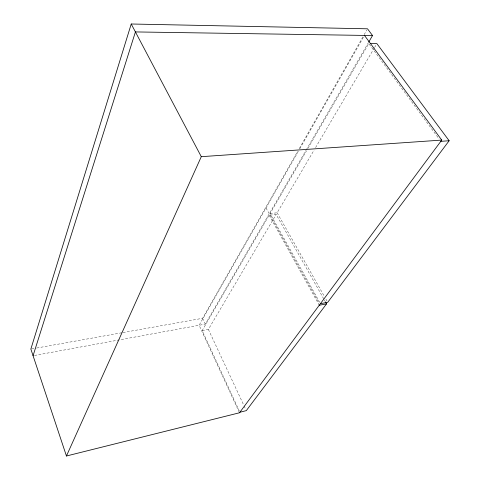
<?xml version="1.0" encoding="UTF-8"?>
<svg xmlns="http://www.w3.org/2000/svg" width="480" height="480" viewBox="0 0 480 480"><rect width="100%" height="100%" fill="white"/><g stroke="black" fill="none" stroke-linecap="round" stroke-linejoin="round"><path stroke-width="0.36" stroke-dasharray="2.4 1.8" d="M122.982 332.562L202.584 318.3L297.828 151.11M299.316 148.506L363.798 35.31M364.17 34.662L366.762 30.108M298.332 151.326L199.11 325.26L239.49 412.776M299.802 148.746L363.714 36.714M34.536 355.452L205.296 324.126L306.012 150.324M306.384 149.676L368.394 42.672M239.262 410.874L202.17 330.57L269.118 215.244L276.162 214.44L323.964 299.31M319.698 302.352L270.084 213.576L306.486 150.864M307.986 148.278L368.784 43.548L439.05 138.912M202.17 330.57L208.38 329.406L276.162 214.44M270.084 213.576L277.14 212.778L314.058 150.15M315.582 147.57L374.202 48.144M374.58 47.496L376.104 44.916M31.59 348.936L36.012 348.144M36.75 348.012L122.244 332.694M277.14 212.778L324.414 296.478M325.878 299.07L326.976 301.02M324.33 299.958L325.434 301.92M266.01 207.978L319.116 303.138M269.118 215.244L319.266 305.226M208.38 329.406L243.774 405.222M244.086 405.894L245.67 409.284M202.584 318.3L205.296 324.126"/><path stroke-width="0.72" d="M368.766 42.024L372.528 35.538L367.506 28.806L131.232 24L30.852 349.068L66.444 456L239.49 412.776L441.75 140.088L364.458 35.412M33.066 355.722L135.42 31.926L372.528 35.538M66.444 456L201.288 156.678L131.232 24M325.8 302.574L326.538 303.876L246.3 410.634L239.892 412.236M370.254 43.56L376.866 43.62L449.148 140.748L327.714 302.316L320.424 303.654M319.266 305.226L326.538 303.876M440.832 141.33L449.148 140.748M201.288 156.678L441.75 140.088"/></g></svg>
